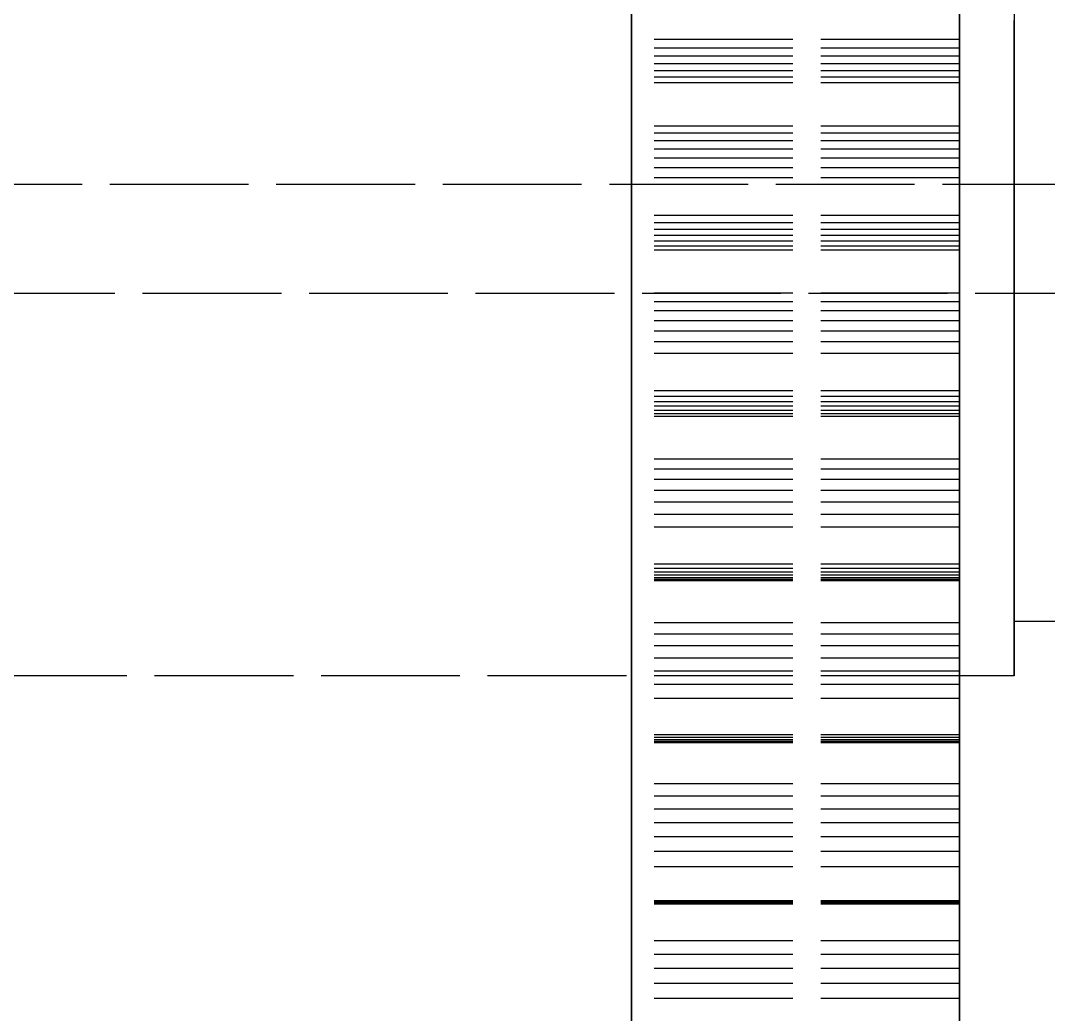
# Model space of a CAD drawing. Header units: millimetres. Extents: x -13 to 276, y -50 to 157.
# Drawn here: x 130.28 to 139.69, y 6.55 to 15.64 of the extents above; entities that cross this region are included whole.
import ezdxf

# ---------------------------------------------------------------- set-up
doc = ezdxf.new("R2010")
doc.units = ezdxf.units.MM
doc.linetypes.add('DASHED', pattern=[1.524, 1.27, -0.254])
doc.layers.add('HIDDEN', color=8, linetype='DASHED')
doc.layers.add('VISIBLE', color=7, linetype='CONTINUOUS')

msp = doc.modelspace()

# ---------------------------------------------------------------- linework, layer by layer
at = {"layer": 'HIDDEN'}
for points in [[(135.875, 16.03587), (135.875, 15.25413), (135.875, 14.47238), (135.875, 13.69063), (135.875, 12.90889), (135.875, 12.12714), (135.875, 11.3454), (135.875, 10.56365), (135.875, 9.7819), (135.875, 9.00016), (135.875, 8.21841), (135.875, 7.43667), (135.875, 6.65492), (135.875, 5.87317)], [(135.875, 16.02595), (135.875, 15.26405), (135.875, 14.50214), (135.875, 13.74024), (135.875, 12.97833), (135.875, 12.21643), (135.875, 11.45452), (135.875, 10.69262), (135.875, 9.93071), (135.875, 9.16881), (135.875, 8.4069), (135.875, 7.645), (135.875, 6.8831), (135.875, 6.12119)], [(135.875, 15.99421), (135.875, 15.29579), (135.875, 14.59738), (135.875, 13.89897), (135.875, 13.20056), (135.875, 12.50214), (135.875, 11.80373), (135.875, 11.10532), (135.875, 10.4069), (135.875, 9.70849), (135.875, 9.01008), (135.875, 8.31167), (135.875, 7.61325), (135.875, 6.91484), (135.875, 6.21643)], [(138.875, 16.03587), (138.875, 15.25413), (138.875, 14.47238), (138.875, 13.69063), (138.875, 12.90889), (138.875, 12.12714), (138.875, 11.3454), (138.875, 10.56365), (138.875, 9.7819), (138.875, 9.00016), (138.875, 8.21841), (138.875, 7.43667), (138.875, 6.65492), (138.875, 5.87317)], [(135.875, 15.47194), (135.875, 15.81806)], [(135.875, 15.81806), (135.875, 15.47194)], [(138.875, 15.47194), (138.875, 15.81806)], [(138.875, 15.81806), (138.875, 15.47194)], [(139.375, 15.74024), (139.375, 15.54976), (139.375, 15.35929), (139.375, 15.16881), (139.375, 14.97833), (139.375, 14.78786), (139.375, 14.59738), (139.375, 14.4069), (139.375, 14.21643), (139.375, 14.02595), (139.375, 13.83548), (139.375, 13.645), (139.375, 13.45452), (139.375, 13.26405), (139.375, 13.07357), (139.375, 12.8831), (139.375, 12.69262), (139.375, 12.50214), (139.375, 12.31167), (139.375, 12.12119), (139.375, 11.93071), (139.375, 11.74024), (139.375, 11.54976), (139.375, 11.35929), (139.375, 11.16881), (139.375, 10.97833), (139.375, 10.78786), (139.375, 10.59738), (139.375, 10.4069), (139.375, 10.21643), (139.375, 10.02595), (139.375, 9.83548), (139.375, 9.645)], [(139.375, 15.7323), (139.375, 15.5577), (139.375, 15.3831), (139.375, 15.20849), (139.375, 15.03389), (139.375, 14.85929), (139.375, 14.68468), (139.375, 14.51008), (139.375, 14.33548), (139.375, 14.16087), (139.375, 13.98627), (139.375, 13.81167), (139.375, 13.63706), (139.375, 13.46246), (139.375, 13.28786), (139.375, 13.11325), (139.375, 12.93865), (139.375, 12.76405), (139.375, 12.58944), (139.375, 12.41484), (139.375, 12.24024), (139.375, 12.06563), (139.375, 11.89103), (139.375, 11.71643), (139.375, 11.54183), (139.375, 11.36722), (139.375, 11.19262), (139.375, 11.01802), (139.375, 10.84341), (139.375, 10.66881), (139.375, 10.49421), (139.375, 10.3196), (139.375, 10.145)], [(135.875, 6.21643), (135.875, 6.56563), (135.875, 6.91484), (135.875, 7.26405), (135.875, 7.61325), (135.875, 7.96246), (135.875, 8.31167), (135.875, 8.66087), (135.875, 9.01008), (135.875, 9.35929), (135.875, 9.70849), (135.875, 10.0577), (135.875, 10.4069), (135.875, 10.75611), (135.875, 11.10532), (135.875, 11.45452), (135.875, 11.80373), (135.875, 12.15294), (135.875, 12.50214), (135.875, 12.85135), (135.875, 13.20056), (135.875, 13.54976), (135.875, 13.89897), (135.875, 14.24817), (135.875, 14.59738), (135.875, 14.94659), (135.875, 15.29579), (135.875, 15.645)], [(135.875, 6.50214), (135.875, 6.8831), (135.875, 7.26405), (135.875, 7.645), (135.875, 8.02595), (135.875, 8.4069), (135.875, 8.78786), (135.875, 9.16881), (135.875, 9.54976), (135.875, 9.93071), (135.875, 10.31167), (135.875, 10.69262), (135.875, 11.07357), (135.875, 11.45452), (135.875, 11.83548), (135.875, 12.21643), (135.875, 12.59738), (135.875, 12.97833), (135.875, 13.35929), (135.875, 13.74024), (135.875, 14.12119), (135.875, 14.50214), (135.875, 14.8831), (135.875, 15.26405), (135.875, 15.645)], [(139.375, 10.145), (139.375, 10.2323), (139.375, 10.3196), (139.375, 10.4069), (139.375, 10.49421), (139.375, 10.58151), (139.375, 10.66881), (139.375, 10.75611), (139.375, 10.84341), (139.375, 10.93071), (139.375, 11.01802), (139.375, 11.10532), (139.375, 11.19262), (139.375, 11.27992), (139.375, 11.36722), (139.375, 11.45452), (139.375, 11.54183), (139.375, 11.62913), (139.375, 11.71643), (139.375, 11.80373), (139.375, 11.89103), (139.375, 11.97833), (139.375, 12.06563), (139.375, 12.15294), (139.375, 12.24024), (139.375, 12.32754), (139.375, 12.41484), (139.375, 12.50214), (139.375, 12.58944), (139.375, 12.67675), (139.375, 12.76405), (139.375, 12.85135), (139.375, 12.93865), (139.375, 13.02595), (139.375, 13.11325), (139.375, 13.20056), (139.375, 13.28786), (139.375, 13.37516), (139.375, 13.46246), (139.375, 13.54976), (139.375, 13.63706), (139.375, 13.72437), (139.375, 13.81167), (139.375, 13.89897), (139.375, 13.98627), (139.375, 14.07357), (139.375, 14.16087), (139.375, 14.24817), (139.375, 14.33548), (139.375, 14.42278), (139.375, 14.51008), (139.375, 14.59738), (139.375, 14.68468), (139.375, 14.77198), (139.375, 14.85929), (139.375, 14.94659), (139.375, 15.03389), (139.375, 15.12119), (139.375, 15.20849), (139.375, 15.29579), (139.375, 15.3831), (139.375, 15.4704), (139.375, 15.5577), (139.375, 15.645)], [(135.875, 15.3927), (135.875, 15.47194)], [(135.875, 15.47194), (135.875, 15.3927)], [(138.875, 15.47194), (135.875, 15.47194)], [(138.875, 15.47194), (135.875, 15.47194)], [(138.875, 15.3927), (138.875, 15.47194)], [(138.875, 15.47194), (138.875, 15.3927)], [(135.875, 15.31839), (135.875, 15.3927)], [(135.875, 15.3927), (135.875, 15.31839)], [(138.875, 15.3927), (135.875, 15.3927)], [(138.875, 15.3927), (135.875, 15.3927)], [(138.875, 15.31839), (138.875, 15.3927)], [(138.875, 15.3927), (138.875, 15.31839)], [(135.875, 15.24921), (135.875, 15.31839)], [(135.875, 15.31839), (135.875, 15.24921)], [(138.875, 15.31839), (135.875, 15.31839)], [(138.875, 15.31839), (135.875, 15.31839)], [(135.875, 15.18538), (135.875, 15.24921)], [(135.875, 15.24921), (135.875, 15.18538)], [(138.875, 15.24921), (135.875, 15.24921)], [(138.875, 15.24921), (135.875, 15.24921)], [(138.875, 15.24921), (138.875, 15.31839)], [(138.875, 15.31839), (138.875, 15.24921)], [(138.875, 15.18538), (138.875, 15.24921)], [(138.875, 15.24921), (138.875, 15.18538)], [(135.875, 15.12718), (135.875, 15.18538)], [(135.875, 15.18538), (135.875, 15.12718)], [(138.875, 15.18538), (135.875, 15.18538)], [(138.875, 15.18538), (135.875, 15.18538)], [(138.875, 15.12718), (138.875, 15.18538)], [(138.875, 15.18538), (138.875, 15.12718)], [(135.875, 15.07499), (135.875, 15.12718)], [(135.875, 15.12718), (135.875, 15.07499)], [(138.875, 15.12718), (135.875, 15.12718)], [(138.875, 15.12718), (135.875, 15.12718)], [(135.875, 15.07499), (135.875, 14.6795)], [(135.875, 14.6795), (135.875, 15.07499)], [(138.875, 15.07499), (135.875, 15.07499)], [(138.875, 15.07499), (135.875, 15.07499)], [(138.875, 15.07499), (138.875, 15.12718)], [(138.875, 15.12718), (138.875, 15.07499)], [(138.875, 15.07499), (138.875, 14.6795)], [(138.875, 14.6795), (138.875, 15.07499)], [(135.875, 14.6795), (135.875, 14.61426)], [(135.875, 14.61426), (135.875, 14.6795)], [(138.875, 14.6795), (135.875, 14.6795)], [(138.875, 14.6795), (135.875, 14.6795)], [(138.875, 14.6795), (138.875, 14.61426)], [(138.875, 14.61426), (138.875, 14.6795)], [(135.875, 14.61426), (135.875, 14.54303)], [(135.875, 14.54303), (135.875, 14.61426)], [(138.875, 14.61426), (135.875, 14.61426)], [(138.875, 14.61426), (135.875, 14.61426)], [(138.875, 14.61426), (138.875, 14.54303)], [(138.875, 14.54303), (138.875, 14.61426)], [(135.875, 14.54303), (135.875, 14.46619)], [(135.875, 14.46619), (135.875, 14.54303)], [(138.875, 14.54303), (135.875, 14.54303)], [(138.875, 14.54303), (135.875, 14.54303)], [(138.875, 14.54303), (138.875, 14.46619)], [(138.875, 14.46619), (138.875, 14.54303)], [(135.875, 14.46619), (135.875, 14.38402)], [(135.875, 14.38402), (135.875, 14.46619)], [(138.875, 14.46619), (135.875, 14.46619)], [(138.875, 14.46619), (135.875, 14.46619)], [(138.875, 14.46619), (138.875, 14.38402)], [(138.875, 14.38402), (138.875, 14.46619)], [(135.875, 14.38402), (135.875, 14.29675)], [(135.875, 14.29675), (135.875, 14.38402)], [(138.875, 14.38402), (135.875, 14.38402)], [(138.875, 14.38402), (135.875, 14.38402)], [(138.875, 14.38402), (138.875, 14.29675)], [(138.875, 14.29675), (138.875, 14.38402)], [(135.875, 14.29675), (135.875, 14.20456)], [(135.875, 14.20456), (135.875, 14.29675)], [(138.875, 14.29675), (135.875, 14.29675)], [(138.875, 14.29675), (135.875, 14.29675)], [(138.875, 14.29675), (138.875, 14.20456)], [(138.875, 14.20456), (138.875, 14.29675)], [(146.085, 14.145), (89.375, 14.145)], [(135.875, 14.20456), (135.875, 13.85929)], [(135.875, 13.85929), (135.875, 14.20456)], [(138.875, 14.20456), (135.875, 14.20456)], [(138.875, 14.20456), (135.875, 14.20456)], [(138.875, 14.20456), (138.875, 13.85929)], [(138.875, 13.85929), (138.875, 14.20456)], [(135.875, 13.85929), (135.875, 13.79337)], [(135.875, 13.79337), (135.875, 13.85929)], [(138.875, 13.85929), (135.875, 13.85929)], [(138.875, 13.85929), (135.875, 13.85929)], [(138.875, 13.85929), (138.875, 13.79337)], [(138.875, 13.79337), (138.875, 13.85929)], [(135.875, 13.79337), (135.875, 13.73239)], [(135.875, 13.73239), (135.875, 13.79337)], [(138.875, 13.79337), (135.875, 13.79337)], [(138.875, 13.79337), (135.875, 13.79337)], [(138.875, 13.79337), (138.875, 13.73239)], [(138.875, 13.73239), (138.875, 13.79337)], [(135.875, 13.73239), (135.875, 13.67653)], [(135.875, 13.67653), (135.875, 13.73239)], [(138.875, 13.73239), (135.875, 13.73239)], [(138.875, 13.73239), (135.875, 13.73239)], [(135.875, 13.67653), (135.875, 13.62603)], [(135.875, 13.62603), (135.875, 13.67653)], [(138.875, 13.67653), (135.875, 13.67653)], [(138.875, 13.67653), (135.875, 13.67653)], [(138.875, 13.73239), (138.875, 13.67653)], [(138.875, 13.67653), (138.875, 13.73239)], [(138.875, 13.67653), (138.875, 13.62603)], [(138.875, 13.62603), (138.875, 13.67653)], [(135.875, 13.62603), (135.875, 13.58114)], [(135.875, 13.58114), (135.875, 13.62603)], [(138.875, 13.62603), (135.875, 13.62603)], [(138.875, 13.62603), (135.875, 13.62603)], [(135.875, 13.58114), (135.875, 13.54225)], [(135.875, 13.54225), (135.875, 13.58114)], [(138.875, 13.58114), (135.875, 13.58114)], [(138.875, 13.58114), (135.875, 13.58114)], [(138.875, 13.62603), (138.875, 13.58114)], [(138.875, 13.58114), (138.875, 13.62603)], [(138.875, 13.58114), (138.875, 13.54225)], [(138.875, 13.54225), (138.875, 13.58114)], [(135.875, 13.54225), (135.875, 13.14869)], [(135.875, 13.14869), (135.875, 13.54225)], [(138.875, 13.54225), (135.875, 13.54225)], [(138.875, 13.54225), (135.875, 13.54225)], [(138.875, 13.54225), (138.875, 13.14869)], [(138.875, 13.14869), (138.875, 13.54225)], [(146.385, 13.145), (95.375, 13.145)], [(135.875, 13.14869), (135.875, 13.07072)], [(135.875, 13.07072), (135.875, 13.14869)], [(138.875, 13.14869), (135.875, 13.14869)], [(138.875, 13.14869), (135.875, 13.14869)], [(138.875, 13.14869), (138.875, 13.07072)], [(138.875, 13.07072), (138.875, 13.14869)], [(135.875, 13.07072), (135.875, 12.98681)], [(135.875, 12.98681), (135.875, 13.07072)], [(138.875, 13.07072), (135.875, 13.07072)], [(138.875, 13.07072), (135.875, 13.07072)], [(135.875, 12.98681), (135.875, 12.89733)], [(135.875, 12.89733), (135.875, 12.98681)], [(138.875, 12.98681), (135.875, 12.98681)], [(138.875, 12.98681), (135.875, 12.98681)], [(138.875, 13.07072), (138.875, 12.98681)], [(138.875, 12.98681), (138.875, 13.07072)], [(138.875, 12.98681), (138.875, 12.89733)], [(138.875, 12.89733), (138.875, 12.98681)], [(135.875, 12.89733), (135.875, 12.80257)], [(135.875, 12.80257), (135.875, 12.89733)], [(138.875, 12.89733), (135.875, 12.89733)], [(138.875, 12.89733), (135.875, 12.89733)], [(138.875, 12.89733), (138.875, 12.80257)], [(138.875, 12.80257), (138.875, 12.89733)], [(135.875, 12.80257), (135.875, 12.70276)], [(135.875, 12.70276), (135.875, 12.80257)], [(138.875, 12.80257), (135.875, 12.80257)], [(138.875, 12.80257), (135.875, 12.80257)], [(138.875, 12.80257), (138.875, 12.70276)], [(138.875, 12.70276), (138.875, 12.80257)], [(135.875, 12.70276), (135.875, 12.59809)], [(135.875, 12.59809), (135.875, 12.70276)], [(138.875, 12.70276), (135.875, 12.70276)], [(138.875, 12.70276), (135.875, 12.70276)], [(138.875, 12.70276), (138.875, 12.59809)], [(138.875, 12.59809), (138.875, 12.70276)], [(135.875, 12.59809), (135.875, 12.25534)], [(135.875, 12.25534), (135.875, 12.59809)], [(138.875, 12.59809), (135.875, 12.59809)], [(138.875, 12.59809), (135.875, 12.59809)], [(138.875, 12.59809), (138.875, 12.25534)], [(138.875, 12.25534), (138.875, 12.59809)], [(135.875, 12.25534), (135.875, 12.20306)], [(135.875, 12.20306), (135.875, 12.25534)], [(138.875, 12.25534), (135.875, 12.25534)], [(138.875, 12.25534), (135.875, 12.25534)], [(138.875, 12.25534), (138.875, 12.20306)], [(138.875, 12.20306), (138.875, 12.25534)], [(135.875, 12.20306), (135.875, 12.15571)], [(135.875, 12.15571), (135.875, 12.20306)], [(138.875, 12.20306), (135.875, 12.20306)], [(138.875, 12.20306), (135.875, 12.20306)], [(135.875, 12.15571), (135.875, 12.11345)], [(135.875, 12.11345), (135.875, 12.15571)], [(138.875, 12.15571), (135.875, 12.15571)], [(138.875, 12.15571), (135.875, 12.15571)], [(138.875, 12.20306), (138.875, 12.15571)], [(138.875, 12.15571), (138.875, 12.20306)], [(138.875, 12.15571), (138.875, 12.11345)], [(138.875, 12.11345), (138.875, 12.15571)], [(135.875, 12.11345), (135.875, 12.07651)], [(135.875, 12.07651), (135.875, 12.11345)], [(138.875, 12.11345), (135.875, 12.11345)], [(138.875, 12.11345), (135.875, 12.11345)], [(135.875, 12.07651), (135.875, 12.04516)], [(135.875, 12.04516), (135.875, 12.07651)], [(138.875, 12.07651), (135.875, 12.07651)], [(138.875, 12.07651), (135.875, 12.07651)], [(135.875, 12.04516), (135.875, 12.01975)], [(135.875, 12.01975), (135.875, 12.04516)], [(138.875, 12.04516), (135.875, 12.04516)], [(138.875, 12.04516), (135.875, 12.04516)], [(138.875, 12.11345), (138.875, 12.07651)], [(138.875, 12.07651), (138.875, 12.11345)], [(138.875, 12.07651), (138.875, 12.04516)], [(138.875, 12.04516), (138.875, 12.07651)], [(138.875, 12.04516), (138.875, 12.01975)], [(138.875, 12.01975), (138.875, 12.04516)], [(135.875, 12.01975), (135.875, 11.63004)], [(135.875, 11.63004), (135.875, 12.01975)], [(138.875, 12.01975), (135.875, 12.01975)], [(138.875, 12.01975), (135.875, 12.01975)], [(138.875, 12.01975), (138.875, 11.63004)], [(138.875, 11.63004), (138.875, 12.01975)], [(135.875, 11.63004), (135.875, 11.53972)], [(135.875, 11.53972), (135.875, 11.63004)], [(138.875, 11.63004), (135.875, 11.63004)], [(138.875, 11.63004), (135.875, 11.63004)], [(138.875, 11.63004), (138.875, 11.53972)], [(138.875, 11.53972), (138.875, 11.63004)], [(135.875, 11.53972), (135.875, 11.44354)], [(135.875, 11.44354), (135.875, 11.53972)], [(138.875, 11.53972), (135.875, 11.53972)], [(138.875, 11.53972), (135.875, 11.53972)], [(138.875, 11.53972), (138.875, 11.44354)], [(138.875, 11.44354), (138.875, 11.53972)], [(135.875, 11.44354), (135.875, 11.34186)], [(135.875, 11.34186), (135.875, 11.44354)], [(138.875, 11.44354), (135.875, 11.44354)], [(138.875, 11.44354), (135.875, 11.44354)], [(138.875, 11.44354), (138.875, 11.34186)], [(138.875, 11.34186), (138.875, 11.44354)], [(135.875, 11.34186), (135.875, 11.23497)], [(135.875, 11.23497), (135.875, 11.34186)], [(138.875, 11.34186), (135.875, 11.34186)], [(138.875, 11.34186), (135.875, 11.34186)], [(138.875, 11.34186), (138.875, 11.23497)], [(138.875, 11.23497), (138.875, 11.34186)], [(135.875, 11.23497), (135.875, 11.1231)], [(135.875, 11.1231), (135.875, 11.23497)], [(138.875, 11.23497), (135.875, 11.23497)], [(138.875, 11.23497), (135.875, 11.23497)], [(138.875, 11.23497), (138.875, 11.1231)], [(138.875, 11.1231), (138.875, 11.23497)], [(135.875, 11.1231), (135.875, 11.00645)], [(135.875, 11.00645), (135.875, 11.1231)], [(138.875, 11.1231), (135.875, 11.1231)], [(138.875, 11.1231), (135.875, 11.1231)], [(138.875, 11.1231), (138.875, 11.00645)], [(138.875, 11.00645), (138.875, 11.1231)], [(135.875, 11.00645), (135.875, 10.6679)], [(135.875, 10.6679), (135.875, 11.00645)], [(138.875, 11.00645), (135.875, 11.00645)], [(138.875, 11.00645), (135.875, 11.00645)], [(138.875, 11.00645), (138.875, 10.6679)], [(138.875, 10.6679), (138.875, 11.00645)], [(135.875, 10.6679), (135.875, 10.62953)], [(135.875, 10.62953), (135.875, 10.6679)], [(138.875, 10.6679), (135.875, 10.6679)], [(138.875, 10.6679), (135.875, 10.6679)], [(138.875, 10.6679), (138.875, 10.62953)], [(138.875, 10.62953), (138.875, 10.6679)], [(135.875, 10.62953), (135.875, 10.59603)], [(135.875, 10.59603), (135.875, 10.62953)], [(138.875, 10.62953), (135.875, 10.62953)], [(138.875, 10.62953), (135.875, 10.62953)], [(135.875, 10.59603), (135.875, 10.56757)], [(135.875, 10.56757), (135.875, 10.59603)], [(138.875, 10.59603), (135.875, 10.59603)], [(138.875, 10.59603), (135.875, 10.59603)], [(135.875, 10.56757), (135.875, 10.54438)], [(135.875, 10.54438), (135.875, 10.56757)], [(138.875, 10.56757), (135.875, 10.56757)], [(138.875, 10.56757), (135.875, 10.56757)], [(135.875, 10.54438), (135.875, 10.52671)], [(135.875, 10.52671), (135.875, 10.54438)], [(138.875, 10.54438), (135.875, 10.54438)], [(138.875, 10.54438), (135.875, 10.54438)], [(138.875, 10.62953), (138.875, 10.59603)], [(138.875, 10.59603), (138.875, 10.62953)], [(138.875, 10.59603), (138.875, 10.56757)], [(138.875, 10.56757), (138.875, 10.59603)], [(138.875, 10.56757), (138.875, 10.54438)], [(138.875, 10.54438), (138.875, 10.56757)], [(138.875, 10.54438), (138.875, 10.52671)], [(138.875, 10.52671), (138.875, 10.54438)], [(135.875, 10.52671), (135.875, 10.51492)], [(135.875, 10.51492), (135.875, 10.52671)], [(138.875, 10.52671), (135.875, 10.52671)], [(138.875, 10.52671), (135.875, 10.52671)], [(135.875, 10.51492), (135.875, 10.13095)], [(135.875, 10.13095), (135.875, 10.51492)], [(138.875, 10.51492), (135.875, 10.51492)], [(138.875, 10.51492), (135.875, 10.51492)], [(138.875, 10.52671), (138.875, 10.51492)], [(138.875, 10.51492), (138.875, 10.52671)], [(138.875, 10.51492), (138.875, 10.13095)], [(138.875, 10.13095), (138.875, 10.51492)], [(135.875, 10.13095), (135.875, 10.02872)], [(135.875, 10.02872), (135.875, 10.13095)], [(138.875, 10.13095), (135.875, 10.13095)], [(138.875, 10.13095), (135.875, 10.13095)], [(138.875, 10.13095), (138.875, 10.02872)], [(138.875, 10.02872), (138.875, 10.13095)], [(135.875, 10.02872), (135.875, 9.92073)], [(135.875, 9.92073), (135.875, 10.02872)], [(138.875, 10.02872), (135.875, 10.02872)], [(138.875, 10.02872), (135.875, 10.02872)], [(138.875, 10.02872), (138.875, 9.92073)], [(138.875, 9.92073), (138.875, 10.02872)], [(135.875, 9.92073), (135.875, 9.80735)], [(135.875, 9.80735), (135.875, 9.92073)], [(138.875, 9.92073), (135.875, 9.92073)], [(138.875, 9.92073), (135.875, 9.92073)], [(138.875, 9.92073), (138.875, 9.80735)], [(138.875, 9.80735), (138.875, 9.92073)], [(135.875, 9.80735), (135.875, 9.68885)], [(135.875, 9.68885), (135.875, 9.80735)], [(138.875, 9.80735), (135.875, 9.80735)], [(138.875, 9.80735), (135.875, 9.80735)], [(138.875, 9.80735), (138.875, 9.68885)], [(138.875, 9.68885), (138.875, 9.80735)], [(138.875, 9.645), (121.075, 9.645)], [(135.875, 9.68885), (135.875, 9.56548)], [(135.875, 9.56548), (135.875, 9.68885)], [(138.875, 9.68885), (135.875, 9.68885)], [(138.875, 9.68885), (135.875, 9.68885)], [(138.875, 9.68885), (138.875, 9.56548)], [(138.875, 9.56548), (138.875, 9.68885)], [(135.875, 9.56548), (135.875, 9.43742)], [(135.875, 9.43742), (135.875, 9.56548)], [(138.875, 9.56548), (135.875, 9.56548)], [(138.875, 9.56548), (135.875, 9.56548)], [(138.875, 9.56548), (138.875, 9.43742)], [(138.875, 9.43742), (138.875, 9.56548)], [(135.875, 9.43742), (135.875, 9.10471)], [(135.875, 9.10471), (135.875, 9.43742)], [(138.875, 9.43742), (135.875, 9.43742)], [(138.875, 9.43742), (135.875, 9.43742)], [(138.875, 9.43742), (138.875, 9.10471)], [(138.875, 9.10471), (138.875, 9.43742)], [(135.875, 9.10471), (135.875, 9.08042)], [(135.875, 9.08042), (135.875, 9.10471)], [(138.875, 9.10471), (135.875, 9.10471)], [(138.875, 9.10471), (135.875, 9.10471)], [(135.875, 9.08042), (135.875, 9.06094)], [(135.875, 9.06094), (135.875, 9.08042)], [(138.875, 9.08042), (135.875, 9.08042)], [(138.875, 9.08042), (135.875, 9.08042)], [(135.875, 9.06094), (135.875, 9.04643)], [(135.875, 9.04643), (135.875, 9.06094)], [(138.875, 9.06094), (135.875, 9.06094)], [(138.875, 9.06094), (135.875, 9.06094)], [(135.875, 9.04643), (135.875, 9.0371)], [(135.875, 9.0371), (135.875, 9.04643)], [(138.875, 9.04643), (135.875, 9.04643)], [(138.875, 9.04643), (135.875, 9.04643)], [(135.875, 9.0371), (135.875, 9.0332)], [(135.875, 9.0332), (135.875, 9.0371)], [(138.875, 9.0371), (135.875, 9.0371)], [(138.875, 9.0371), (135.875, 9.0371)], [(135.875, 9.0332), (135.875, 9.03508)], [(135.875, 9.03508), (135.875, 8.65872)], [(135.875, 8.65872), (135.875, 9.03508)], [(135.875, 9.03508), (135.875, 9.0332)], [(138.875, 9.03508), (135.875, 9.03508)], [(138.875, 9.03508), (135.875, 9.03508)], [(138.875, 9.0332), (135.875, 9.0332)], [(138.875, 9.0332), (135.875, 9.0332)], [(138.875, 9.10471), (138.875, 9.08042)], [(138.875, 9.08042), (138.875, 9.10471)], [(138.875, 9.08042), (138.875, 9.06094)], [(138.875, 9.06094), (138.875, 9.08042)], [(138.875, 9.06094), (138.875, 9.04643)], [(138.875, 9.04643), (138.875, 9.06094)], [(138.875, 9.04643), (138.875, 9.0371)], [(138.875, 9.0371), (138.875, 9.04643)], [(138.875, 9.0371), (138.875, 9.0332)], [(138.875, 9.0332), (138.875, 9.0371)], [(138.875, 9.0332), (138.875, 9.03508)], [(138.875, 9.03508), (138.875, 8.65872)], [(138.875, 8.65872), (138.875, 9.03508)], [(138.875, 9.03508), (138.875, 9.0332)], [(135.875, 8.65872), (135.875, 8.54508)], [(135.875, 8.54508), (135.875, 8.65872)], [(138.875, 8.65872), (135.875, 8.65872)], [(138.875, 8.65872), (135.875, 8.65872)], [(138.875, 8.65872), (138.875, 8.54508)], [(138.875, 8.54508), (138.875, 8.65872)], [(135.875, 8.54508), (135.875, 8.42582)], [(135.875, 8.42582), (135.875, 8.54508)], [(138.875, 8.54508), (135.875, 8.54508)], [(138.875, 8.54508), (135.875, 8.54508)], [(138.875, 8.54508), (138.875, 8.42582)], [(138.875, 8.42582), (138.875, 8.54508)], [(135.875, 8.42582), (135.875, 8.30128)], [(135.875, 8.30128), (135.875, 8.42582)], [(138.875, 8.42582), (135.875, 8.42582)], [(138.875, 8.42582), (135.875, 8.42582)], [(138.875, 8.42582), (138.875, 8.30128)], [(138.875, 8.30128), (138.875, 8.42582)], [(135.875, 8.30128), (135.875, 8.17176)], [(135.875, 8.17176), (135.875, 8.30128)], [(138.875, 8.30128), (135.875, 8.30128)], [(138.875, 8.30128), (135.875, 8.30128)], [(138.875, 8.30128), (138.875, 8.17176)], [(138.875, 8.17176), (138.875, 8.30128)], [(135.875, 8.17176), (135.875, 8.03747)], [(135.875, 8.03747), (135.875, 8.17176)], [(138.875, 8.17176), (135.875, 8.17176)], [(138.875, 8.17176), (135.875, 8.17176)], [(138.875, 8.17176), (138.875, 8.03747)], [(138.875, 8.03747), (138.875, 8.17176)], [(135.875, 8.03747), (135.875, 7.89863)], [(135.875, 7.89863), (135.875, 8.03747)], [(138.875, 8.03747), (135.875, 8.03747)], [(138.875, 8.03747), (135.875, 8.03747)], [(138.875, 8.03747), (138.875, 7.89863)], [(138.875, 7.89863), (138.875, 8.03747)], [(135.875, 7.89863), (135.875, 7.57339)], [(135.875, 7.57339), (135.875, 7.89863)], [(138.875, 7.89863), (135.875, 7.89863)], [(138.875, 7.89863), (135.875, 7.89863)], [(138.875, 7.89863), (138.875, 7.57339)], [(138.875, 7.57339), (138.875, 7.89863)], [(135.875, 7.57191), (135.875, 7.58745)], [(135.875, 7.58745), (135.875, 7.22053)], [(135.875, 7.22053), (135.875, 7.58745)], [(135.875, 7.58745), (135.875, 7.57191)], [(138.875, 7.58745), (135.875, 7.58745)], [(138.875, 7.58745), (135.875, 7.58745)], [(135.875, 7.57339), (135.875, 7.5633)], [(135.875, 7.5633), (135.875, 7.57339)], [(138.875, 7.57339), (135.875, 7.57339)], [(138.875, 7.57339), (135.875, 7.57339)], [(135.875, 7.56201), (135.875, 7.57191)], [(135.875, 7.57191), (135.875, 7.56201)], [(138.875, 7.57191), (135.875, 7.57191)], [(138.875, 7.57191), (135.875, 7.57191)], [(135.875, 7.5633), (135.875, 7.55793)], [(135.875, 7.55793), (135.875, 7.5633)], [(138.875, 7.5633), (135.875, 7.5633)], [(138.875, 7.5633), (135.875, 7.5633)], [(135.875, 7.55744), (135.875, 7.56201)], [(135.875, 7.56201), (135.875, 7.55744)], [(138.875, 7.56201), (135.875, 7.56201)], [(138.875, 7.56201), (135.875, 7.56201)], [(135.875, 7.55793), (135.875, 7.55744)], [(135.875, 7.55744), (135.875, 7.55793)], [(138.875, 7.55793), (135.875, 7.55793)], [(138.875, 7.55793), (135.875, 7.55793)], [(138.875, 7.55744), (135.875, 7.55744)], [(138.875, 7.55744), (135.875, 7.55744)], [(138.875, 7.57191), (138.875, 7.58745)], [(138.875, 7.58745), (138.875, 7.22053)], [(138.875, 7.22053), (138.875, 7.58745)], [(138.875, 7.58745), (138.875, 7.57191)], [(138.875, 7.57339), (138.875, 7.5633)], [(138.875, 7.5633), (138.875, 7.57339)], [(138.875, 7.56201), (138.875, 7.57191)], [(138.875, 7.57191), (138.875, 7.56201)], [(138.875, 7.5633), (138.875, 7.55793)], [(138.875, 7.55793), (138.875, 7.5633)], [(138.875, 7.55744), (138.875, 7.56201)], [(138.875, 7.56201), (138.875, 7.55744)], [(138.875, 7.55793), (138.875, 7.55744)], [(138.875, 7.55744), (138.875, 7.55793)], [(135.875, 7.22053), (135.875, 7.09604)], [(135.875, 7.09604), (135.875, 7.22053)], [(138.875, 7.22053), (135.875, 7.22053)], [(138.875, 7.22053), (135.875, 7.22053)], [(138.875, 7.22053), (138.875, 7.09604)], [(138.875, 7.09604), (138.875, 7.22053)], [(135.875, 7.09604), (135.875, 6.96607)], [(135.875, 6.96607), (135.875, 7.09604)], [(138.875, 7.09604), (135.875, 7.09604)], [(138.875, 7.09604), (135.875, 7.09604)], [(138.875, 7.09604), (138.875, 6.96607)], [(138.875, 6.96607), (138.875, 7.09604)], [(135.875, 6.96607), (135.875, 6.83099)], [(135.875, 6.83099), (135.875, 6.96607)], [(138.875, 6.96607), (135.875, 6.96607)], [(138.875, 6.96607), (135.875, 6.96607)], [(138.875, 6.96607), (138.875, 6.83099)], [(138.875, 6.83099), (138.875, 6.96607)], [(135.875, 6.83099), (135.875, 6.69107)], [(135.875, 6.69107), (135.875, 6.83099)], [(138.875, 6.83099), (135.875, 6.83099)], [(138.875, 6.83099), (135.875, 6.83099)], [(138.875, 6.83099), (138.875, 6.69107)], [(138.875, 6.69107), (138.875, 6.83099)], [(135.875, 6.69107), (135.875, 6.54653)], [(135.875, 6.54653), (135.875, 6.69107)], [(138.875, 6.69107), (135.875, 6.69107)], [(138.875, 6.69107), (135.875, 6.69107)], [(138.875, 6.69107), (138.875, 6.54653)], [(138.875, 6.54653), (138.875, 6.69107)]]:
    msp.add_lwpolyline(points, dxfattribs=at)
at = {"layer": 'VISIBLE'}
for points in [[(135.875, 6.26405), (135.875, 6.65492), (135.875, 7.04579), (135.875, 7.43667), (135.875, 7.82754), (135.875, 8.21841), (135.875, 8.60929), (135.875, 9.00016), (135.875, 9.39103), (135.875, 9.7819), (135.875, 10.17278), (135.875, 10.56365), (135.875, 10.95452), (135.875, 11.3454), (135.875, 11.73627), (135.875, 12.12714), (135.875, 12.51802), (135.875, 12.90889), (135.875, 13.29976), (135.875, 13.69063), (135.875, 14.08151), (135.875, 14.47238), (135.875, 14.86325), (135.875, 15.25413), (135.875, 15.645)], [(138.875, 6.26405), (138.875, 6.65492), (138.875, 7.04579), (138.875, 7.43667), (138.875, 7.82754), (138.875, 8.21841), (138.875, 8.60929), (138.875, 9.00016), (138.875, 9.39103), (138.875, 9.7819), (138.875, 10.17278), (138.875, 10.56365), (138.875, 10.95452), (138.875, 11.3454), (138.875, 11.73627), (138.875, 12.12714), (138.875, 12.51802), (138.875, 12.90889), (138.875, 13.29976), (138.875, 13.69063), (138.875, 14.08151), (138.875, 14.47238), (138.875, 14.86325), (138.875, 15.25413), (138.875, 15.645)], [(139.375, 9.645), (139.375, 9.74024), (139.375, 9.83548), (139.375, 9.93071), (139.375, 10.02595), (139.375, 10.12119), (139.375, 10.21643), (139.375, 10.31167), (139.375, 10.4069), (139.375, 10.50214), (139.375, 10.59738), (139.375, 10.69262), (139.375, 10.78786), (139.375, 10.8831), (139.375, 10.97833), (139.375, 11.07357), (139.375, 11.16881), (139.375, 11.26405), (139.375, 11.35929), (139.375, 11.45452), (139.375, 11.54976), (139.375, 11.645), (139.375, 11.74024), (139.375, 11.83548), (139.375, 11.93071), (139.375, 12.02595), (139.375, 12.12119), (139.375, 12.21643), (139.375, 12.31167), (139.375, 12.4069), (139.375, 12.50214), (139.375, 12.59738), (139.375, 12.69262), (139.375, 12.78786), (139.375, 12.8831), (139.375, 12.97833), (139.375, 13.07357), (139.375, 13.16881), (139.375, 13.26405), (139.375, 13.35929), (139.375, 13.45452), (139.375, 13.54976), (139.375, 13.645), (139.375, 13.74024), (139.375, 13.83548), (139.375, 13.93071), (139.375, 14.02595), (139.375, 14.12119), (139.375, 14.21643), (139.375, 14.31167), (139.375, 14.4069), (139.375, 14.50214), (139.375, 14.59738), (139.375, 14.69262), (139.375, 14.78786), (139.375, 14.8831), (139.375, 14.97833), (139.375, 15.07357), (139.375, 15.16881), (139.375, 15.26405), (139.375, 15.35929), (139.375, 15.45452), (139.375, 15.54976), (139.375, 15.645)], [(140.875, 10.145), (139.375, 10.145)], [(139.375, 9.645), (138.875, 9.645)]]:
    msp.add_lwpolyline(points, dxfattribs=at)

doc.saveas('drawing.dxf')
